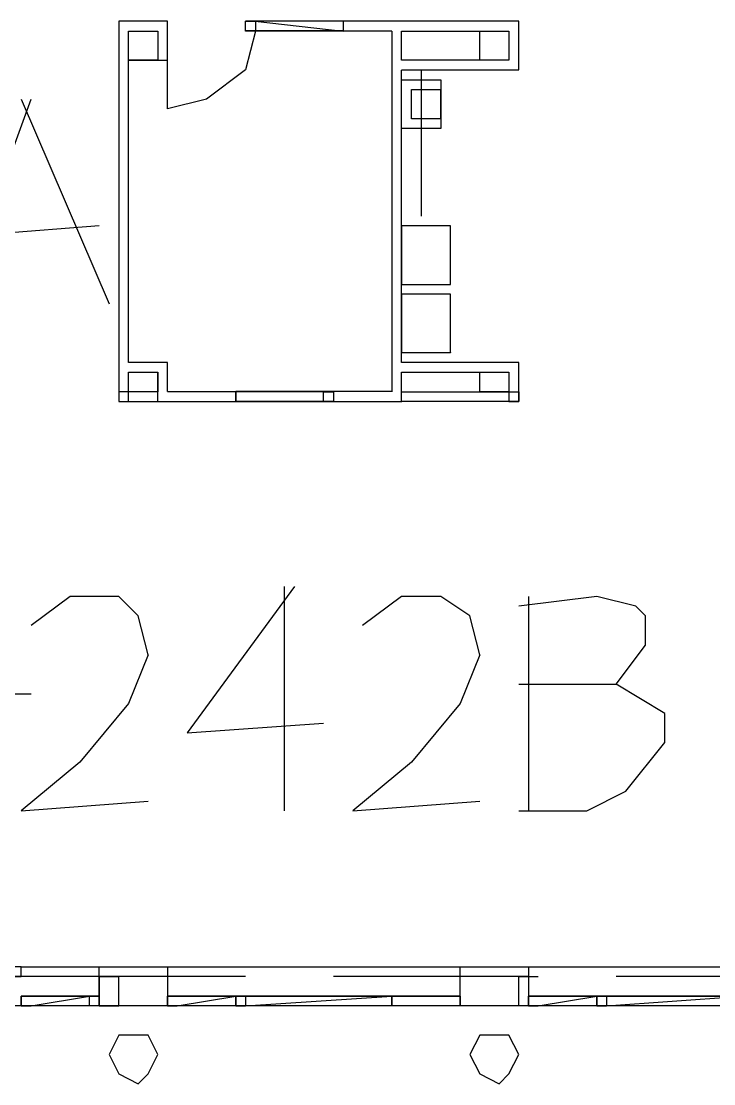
# Model space of a CAD drawing. Extents: x 0 to 132, y 0 to 63.
# Drawn here: x 92.71 to 97.22, y 40.54 to 47.47 of the extents above; entities that cross this region are included whole.
import ezdxf

# ---------------------------------------------------------------- set-up
doc = ezdxf.new("R2010")
doc.units = 0

msp = doc.modelspace()

# ---------------------------------------------------------------- linework, layer by layer
at = {"layer": 'Layer 1'}
for p, q in [((93.662303, 47.466396), (93.345068, 47.466396)), ((93.345068, 47.466396), (93.345068, 47.212397)), ((93.6623, 47.40287), (93.6623, 47.46637)), ((94.170276, 47.402817), (94.170276, 47.466317)), ((94.170276, 47.466317), (94.233775, 47.466317)), ((94.805381, 47.466423), (94.170381, 47.466423)), ((94.233775, 47.466317), (94.805275, 47.402817)), ((94.233855, 47.466423), (94.233855, 47.402923)), ((94.805383, 47.466423), (94.233881, 47.466423)), ((94.805381, 47.466423), (94.805381, 47.402923)), ((95.122933, 47.466423), (94.805431, 47.466423)), ((95.948511, 47.46637), (95.123012, 47.46637)), ((95.948511, 47.14887), (95.948511, 47.46637)), ((93.408279, 47.402817), (93.599043, 47.402817)), ((93.408279, 47.212318), (93.408279, 47.402817)), ((93.408303, 47.402897), (93.599067, 47.402897)), ((93.408303, 47.212397), (93.408303, 47.402897)), ((93.599014, 47.40287), (93.599014, 47.21237)), ((93.599043, 47.402817), (93.599043, 47.212318)), ((93.66225, 47.21237), (93.66225, 47.40287)), ((93.662356, 46.894871), (93.662356, 47.40287)), ((94.233775, 47.402817), (94.170276, 47.402817)), ((94.233855, 47.40287), (94.170355, 47.14887)), ((94.805381, 47.402923), (94.170381, 47.402923)), ((94.805275, 47.402817), (94.233775, 47.402817)), ((94.233855, 47.402923), (94.805354, 47.402923)), ((94.805381, 47.402923), (95.12288, 47.402923)), ((94.805381, 47.40287), (94.805381, 47.40287)), ((95.123012, 47.402817), (95.123012, 47.148818)), ((95.186512, 47.40287), (95.885011, 47.40287)), ((95.186512, 47.212317), (95.186512, 47.402817)), ((95.694538, 47.402817), (95.885038, 47.402817)), ((95.694538, 47.212318), (95.694538, 47.402817)), ((95.885011, 47.40287), (95.885011, 47.21237)), ((95.885038, 47.402817), (95.885038, 47.212318)), ((93.345094, 47.212317), (93.345094, 45.24382)), ((93.599014, 47.212423), (93.40825, 47.212423)), ((93.40825, 47.212423), (93.66225, 47.212423)), ((93.599043, 47.212318), (93.408279, 47.212318)), ((93.408329, 45.24382), (93.408329, 47.212317)), ((95.885011, 47.21237), (95.186512, 47.21237)), ((95.885038, 47.212318), (95.694538, 47.212318)), ((94.170355, 47.14887), (93.916355, 46.958371)), ((95.123012, 47.148818), (95.123012, 45.24382)), ((95.186512, 47.14887), (95.948511, 47.14887)), ((95.186512, 45.24382), (95.186512, 47.148818)), ((95.313377, 47.14887), (95.313377, 46.196372)), ((95.186486, 46.768003), (95.186486, 47.085503)), ((95.186486, 47.085503), (95.440486, 47.085503)), ((95.440486, 47.085503), (95.440486, 47.022003)), ((95.24988, 47.022003), (95.31338, 47.022003)), ((95.24988, 46.831239), (95.24988, 47.022003)), ((95.31338, 47.022003), (95.44038, 47.022003)), ((95.44038, 47.022003), (95.44038, 46.831239)), ((95.440486, 47.022003), (95.440486, 46.768003)), ((92.26549, 45.561372), (92.773489, 46.958371)), ((92.709989, 46.958371), (93.281488, 45.624872)), ((93.916355, 46.958371), (93.662356, 46.894871)), ((95.249801, 46.894871), (95.249801, 46.894871)), ((95.44038, 46.831239), (95.24988, 46.831239)), ((95.440486, 46.768003), (95.186486, 46.768003)), ((93.217988, 46.132872), (92.392225, 46.069372)), ((95.503774, 46.132819), (95.186539, 46.132819)), ((95.186539, 46.132819), (95.186539, 45.752084)), ((95.503774, 45.752084), (95.503774, 46.132819)), ((95.186539, 45.752084), (95.503774, 45.752084)), ((95.503774, 45.752084), (95.503774, 45.752084)), ((95.503774, 45.688584), (95.186539, 45.688584)), ((95.186539, 45.688584), (95.186539, 45.307584)), ((95.503774, 45.30732), (95.503774, 45.688584)), ((95.186539, 45.307584), (95.503774, 45.307584)), ((95.503774, 45.307584), (95.503774, 45.30732)), ((93.345015, 45.24382), (93.345015, 44.98982)), ((93.66225, 45.24382), (93.40825, 45.24382)), ((93.662303, 45.0534), (93.662303, 45.243899)), ((95.123012, 45.24382), (95.123012, 45.05332)), ((95.948458, 45.243899), (95.186459, 45.243899)), ((95.948406, 44.989741), (95.948406, 45.243741)), ((93.40825, 44.98982), (93.40825, 45.180585)), ((93.40825, 45.180585), (93.599014, 45.180585)), ((93.408279, 45.18032), (93.599043, 45.18032)), ((93.408279, 45.05332), (93.408279, 45.18032)), ((93.599041, 44.98982), (93.599041, 45.180585)), ((93.599043, 45.18032), (93.599043, 45.05332)), ((95.186459, 45.180399), (95.884959, 45.180399)), ((95.186512, 44.98982), (95.186512, 45.180585)), ((95.694538, 45.18032), (95.885038, 45.18032)), ((95.694538, 45.05332), (95.694538, 45.18032)), ((95.884906, 45.180505), (95.884906, 44.989741)), ((95.885038, 45.18032), (95.885038, 45.05332)), ((93.599041, 45.05332), (93.345041, 45.05332)), ((93.345041, 45.05332), (93.345041, 44.98982)), ((93.599043, 45.05332), (93.408279, 45.05332)), ((93.599041, 44.98982), (93.599041, 45.05332)), ((94.107014, 45.05332), (93.66225, 45.05332)), ((94.741722, 45.05332), (94.106987, 45.05332)), ((94.106987, 44.98982), (94.106987, 45.05332)), ((94.106987, 45.05332), (94.106987, 44.98982)), ((94.107014, 44.98982), (94.107014, 45.05332)), ((94.741828, 45.0534), (94.107093, 45.0534)), ((94.678542, 45.053321), (94.741777, 45.053321)), ((94.678542, 44.989821), (94.678542, 45.053321)), ((94.741777, 45.053321), (94.741777, 44.989821)), ((94.741828, 45.0534), (94.741828, 44.9899)), ((95.122933, 45.0534), (94.741934, 45.0534)), ((95.186536, 45.053321), (95.948535, 45.053321)), ((95.186536, 44.989821), (95.186536, 45.053321)), ((95.885038, 45.05332), (95.694538, 45.05332)), ((95.948535, 45.053321), (95.948535, 44.989821)), ((93.345015, 44.98982), (93.40825, 44.98982)), ((93.345041, 44.98982), (93.599041, 44.98982)), ((93.599014, 44.98982), (94.107014, 44.98982)), ((94.106987, 44.98982), (94.741722, 44.98982)), ((94.106987, 44.98982), (94.678487, 44.98982)), ((94.741828, 44.9899), (94.107093, 44.9899)), ((94.741777, 44.989821), (94.678542, 44.989821)), ((94.741828, 44.9899), (95.186592, 44.9899)), ((95.948535, 44.989821), (95.186536, 44.989821)), ((95.884906, 44.989741), (95.948406, 44.989741)), ((94.487828, 43.783454), (93.789329, 42.830955)), ((94.424545, 42.323061), (94.424545, 43.78356)), ((93.027515, 43.719875), (92.773515, 43.529375)), ((93.345015, 43.719875), (93.027515, 43.719875)), ((93.471935, 43.593034), (93.344935, 43.719769)), ((95.186486, 43.719875), (94.932486, 43.529375)), ((95.440486, 43.719875), (95.186486, 43.719875)), ((95.630985, 43.593034), (95.440486, 43.719769)), ((96.456458, 43.719795), (95.948458, 43.656295)), ((96.012038, 43.719875), (96.012038, 42.323141)), ((96.710458, 43.656295), (96.456458, 43.719795)), ((96.773957, 43.59306), (96.710458, 43.656295)), ((93.535435, 43.339034), (93.471935, 43.593034)), ((95.694485, 43.339034), (95.630985, 43.593034)), ((96.773957, 43.402296), (96.773957, 43.59306)), ((96.583193, 43.148296), (96.773957, 43.402296)), ((93.535435, 43.339034), (93.408435, 43.021534)), ((95.694485, 43.339034), (95.567485, 43.021534)), ((95.948538, 43.148375), (96.583272, 43.148375)), ((96.900957, 42.957796), (96.583193, 43.148296)), ((92.51941, 43.085061), (92.77341, 43.085061)), ((93.408435, 43.021534), (93.090936, 42.64027)), ((95.567485, 43.021534), (95.249721, 42.64027)), ((96.900957, 42.767561), (96.900957, 42.957796)), ((93.789329, 42.830955), (94.678592, 42.894455)), ((96.646958, 42.449797), (96.900957, 42.767561)), ((93.090936, 42.64027), (92.709936, 42.323035)), ((95.249721, 42.64027), (94.868986, 42.323035)), ((96.392958, 42.323062), (96.646958, 42.449797)), ((92.709936, 42.323035), (93.535435, 42.386271)), ((94.868986, 42.323035), (95.694485, 42.386271)), ((95.948458, 42.323062), (96.392958, 42.323062)), ((92.709936, 41.306798), (92.011437, 41.306798)), ((92.70991, 41.306851), (103.441396, 41.306851)), ((92.709936, 41.243563), (92.709936, 41.306798)), ((93.217779, 41.306825), (93.662279, 41.306825)), ((93.217779, 41.24359), (93.217779, 41.306825)), ((93.662279, 41.306825), (93.662279, 41.24359)), ((95.567268, 41.306825), (96.012032, 41.306825)), ((95.567268, 41.24359), (95.567268, 41.306825)), ((96.012032, 41.306825), (96.012032, 41.24359)), ((92.709883, 41.243563), (86.423391, 41.243563)), ((91.947937, 41.243563), (92.709936, 41.243563)), ((94.170273, 41.243564), (92.709777, 41.243564)), ((93.662279, 41.24359), (93.217779, 41.24359)), ((93.217883, 41.052878), (93.217883, 41.243642)), ((93.217883, 41.243642), (93.344882, 41.243642)), ((93.217883, 41.052799), (93.217883, 41.243563)), ((93.217883, 41.243563), (93.217883, 41.052799)), ((93.344882, 41.052799), (93.344882, 41.243563)), ((93.725882, 41.243563), (93.662382, 41.243563)), ((93.662382, 41.243563), (93.662382, 41.052799)), ((95.948458, 41.243431), (94.74196, 41.243431)), ((96.012032, 41.24359), (95.567268, 41.24359)), ((95.567353, 41.052825), (95.567353, 41.24359)), ((95.948353, 41.052825), (95.948353, 41.24359)), ((95.948535, 41.24359), (96.012035, 41.24359)), ((95.948535, 41.052826), (95.948535, 41.24359)), ((96.012011, 41.243642), (96.075247, 41.243642)), ((96.012035, 41.24359), (96.012035, 41.052826)), ((97.726456, 41.243431), (96.583193, 41.243431)), ((93.217883, 41.116378), (92.709883, 41.116378)), ((92.710042, 41.116325), (93.218041, 41.116325)), ((92.710042, 41.052825), (92.710042, 41.116325)), ((92.773542, 41.116325), (92.710042, 41.116325)), ((92.710042, 41.116325), (92.710042, 41.052825)), ((93.154277, 41.116325), (92.773542, 41.116325)), ((92.773542, 41.052825), (93.154277, 41.116325)), ((93.154274, 41.116325), (93.217774, 41.116325)), ((93.154274, 41.052825), (93.154274, 41.116325)), ((93.217774, 41.116325), (93.217774, 41.052825)), ((93.218041, 41.116325), (93.218041, 41.052825)), ((94.170276, 41.116378), (93.662276, 41.116378)), ((93.662276, 41.116325), (95.567274, 41.116325)), ((93.662276, 41.052825), (93.662276, 41.116325)), ((93.725776, 41.116325), (93.662276, 41.116325)), ((93.662276, 41.116325), (93.662276, 41.052825)), ((94.10704, 41.116325), (93.725776, 41.116325)), ((93.725776, 41.052825), (94.10704, 41.116325)), ((95.122933, 41.116378), (94.106934, 41.116378)), ((94.170276, 41.116325), (94.10704, 41.116325)), ((94.10704, 41.116325), (94.10704, 41.052825)), ((94.10704, 41.116325), (94.170276, 41.116325)), ((94.10704, 41.052825), (94.10704, 41.116325)), ((95.123039, 41.116325), (94.170276, 41.116325)), ((94.170276, 41.052825), (95.123039, 41.116325)), ((94.170276, 41.116325), (94.170276, 41.052825)), ((95.567353, 41.116378), (95.122854, 41.116378)), ((95.122933, 41.116431), (95.122933, 41.052931)), ((95.122933, 41.052931), (95.122933, 41.116431)), ((95.122933, 41.116431), (95.567433, 41.116431)), ((95.122933, 41.116431), (95.122933, 41.116431)), ((95.567274, 41.116325), (95.567274, 41.052825)), ((95.567353, 41.116431), (95.567353, 41.116431)), ((96.520011, 41.116378), (96.012011, 41.116378)), ((96.075273, 41.116325), (96.012038, 41.116325)), ((96.012038, 41.116325), (96.012038, 41.052825)), ((96.012043, 41.116325), (97.916776, 41.116325)), ((96.012043, 41.052825), (96.012043, 41.116325)), ((96.456537, 41.116325), (96.075273, 41.116325)), ((96.075273, 41.052825), (96.456537, 41.116325)), ((97.472404, 41.116378), (96.456405, 41.116378)), ((96.520037, 41.116325), (96.456537, 41.116325)), ((96.456537, 41.116325), (96.456537, 41.052825)), ((96.45654, 41.116325), (96.52004, 41.116325)), ((96.45654, 41.052825), (96.45654, 41.116325)), ((97.408771, 41.116325), (96.520037, 41.116325)), ((96.520037, 41.052825), (97.408771, 41.116325)), ((96.52004, 41.116325), (96.52004, 41.052825)), ((107.315076, 41.052825), (86.423603, 41.052825)), ((93.217883, 41.052878), (92.709883, 41.052878)), ((93.218041, 41.052825), (92.710042, 41.052825)), ((92.710042, 41.052825), (92.773542, 41.052825)), ((93.217774, 41.052825), (93.154274, 41.052825)), ((93.217883, 41.052799), (93.344882, 41.052799)), ((94.170276, 41.052878), (93.662276, 41.052878)), ((95.567274, 41.052825), (93.662276, 41.052825)), ((93.662276, 41.052825), (93.725776, 41.052825)), ((95.122933, 41.052878), (94.106934, 41.052878)), ((94.10704, 41.052825), (94.170276, 41.052825)), ((94.170276, 41.052825), (94.10704, 41.052825)), ((95.567353, 41.052878), (95.122854, 41.052878)), ((96.012035, 41.052826), (95.948535, 41.052826)), ((96.520011, 41.052878), (96.012011, 41.052878)), ((96.012038, 41.052825), (96.075273, 41.052825)), ((97.916776, 41.052825), (96.012043, 41.052825)), ((97.472404, 41.052878), (96.456405, 41.052878)), ((96.456537, 41.052825), (96.520037, 41.052825)), ((96.52004, 41.052825), (96.45654, 41.052825)), ((93.345015, 40.862299), (93.281515, 40.735564)), ((93.535514, 40.862299), (93.345015, 40.862299)), ((93.599014, 40.735564), (93.535514, 40.862299)), ((95.694459, 40.862299), (95.630959, 40.735564)), ((95.884959, 40.862299), (95.694459, 40.862299)), ((95.948458, 40.735564), (95.884959, 40.862299)), ((93.281515, 40.735564), (93.345015, 40.608564)), ((93.535514, 40.608564), (93.599014, 40.735564)), ((95.630959, 40.735564), (95.694459, 40.608564)), ((95.884959, 40.608564), (95.948458, 40.735564)), ((93.345015, 40.608564), (93.472015, 40.544799)), ((93.472015, 40.544799), (93.535514, 40.608564)), ((95.694459, 40.608564), (95.821459, 40.544799)), ((95.821459, 40.544799), (95.884959, 40.608564))]:
    msp.add_line(p, q, dxfattribs=at)

doc.saveas('drawing.dxf')
